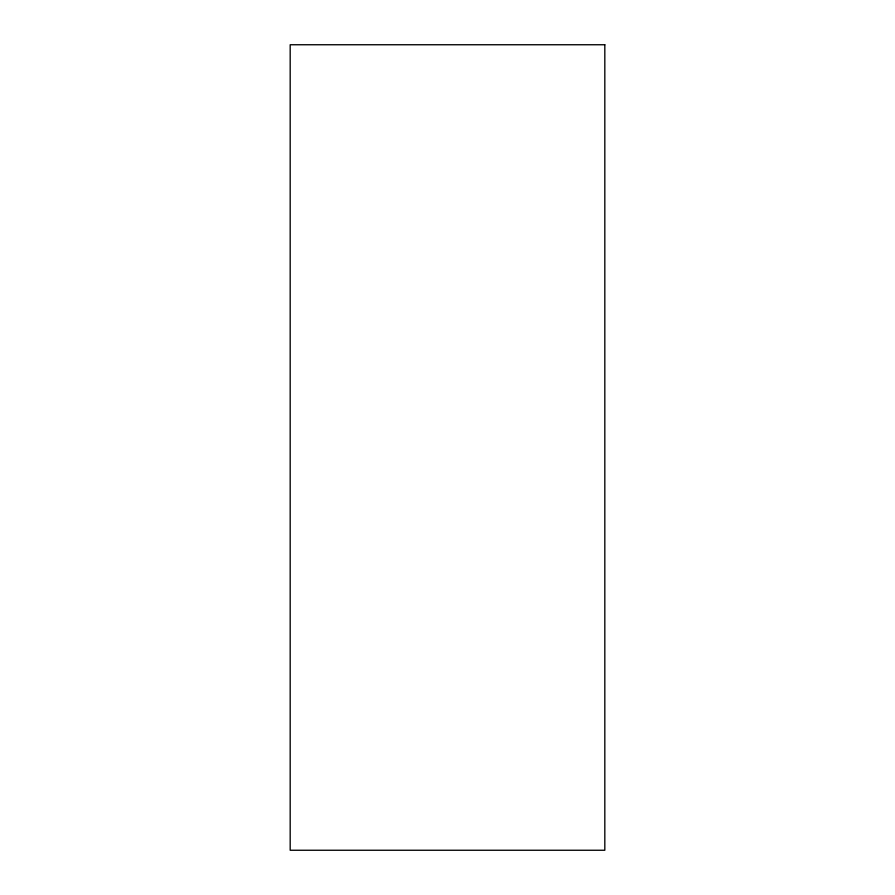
<?xml version="1.0" encoding="UTF-8"?>
<svg xmlns="http://www.w3.org/2000/svg" width="895" height="895" viewBox="0 0 895 895"><rect width="100%" height="100%" fill="white"/><g stroke="black" fill="none" stroke-linecap="round" stroke-linejoin="round"><path stroke-width="1.34" d="M604.819 44.75L290.181 44.75L290.181 850.25L604.819 850.25L604.819 44.75"/></g></svg>
